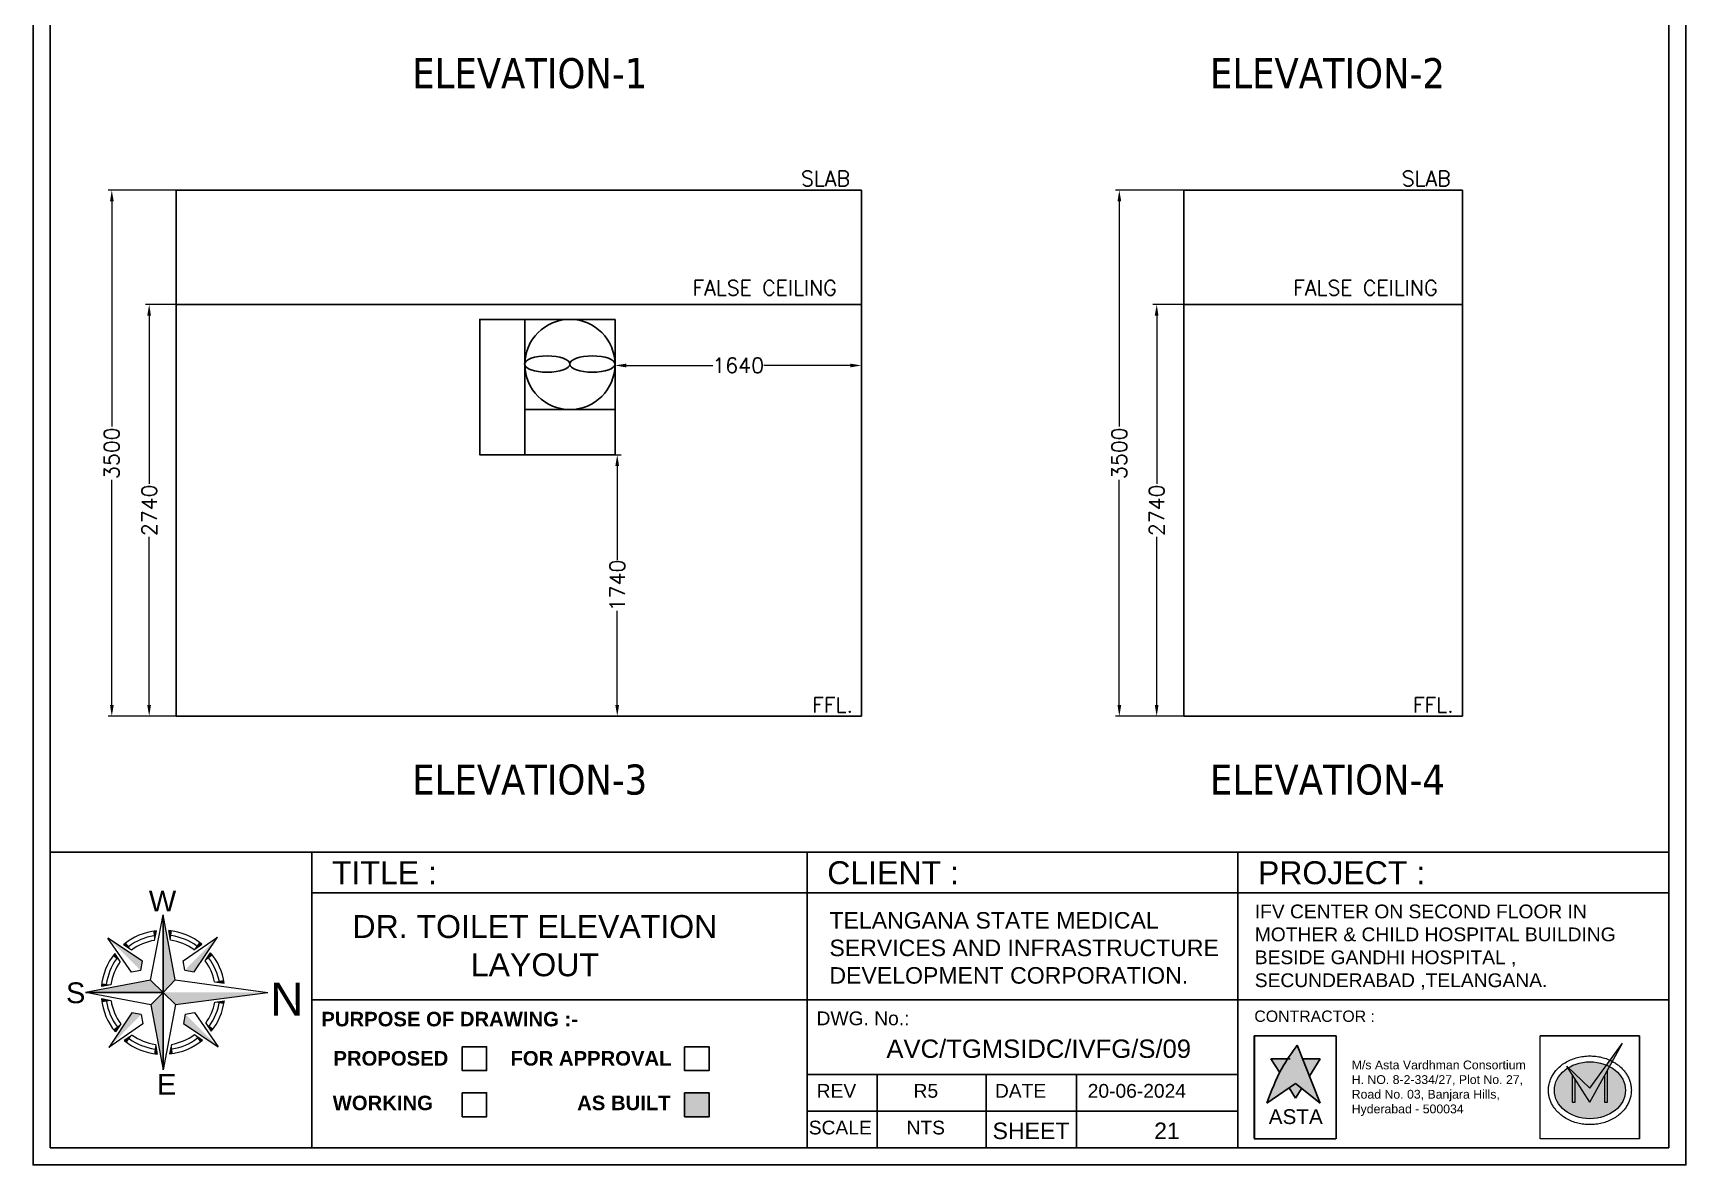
# Model space of a CAD drawing. Header units: millimetres. Extents: x 3552052 to 4144896, y -707811 to -630695.
# Drawn here: x 3784660 to 3795660, y -698807 to -691277 of the extents above; entities that cross this region are included whole.
import ezdxf
from ezdxf.enums import TextEntityAlignment as Align

# ---------------------------------------------------------------- set-up
doc = ezdxf.new("R2010")
doc.units = ezdxf.units.MM
doc.header["$LTSCALE"] = 6
doc.header["$MEASUREMENT"] = 0
doc.layers.get('0').update_dxf_attribs({"linetype": 'CONTINUOUS', "lineweight": 0})
doc.layers.get('Defpoints').update_dxf_attribs({"linetype": 'CONTINUOUS', "lineweight": 0})
for name, color, linetype, lineweight in [('0.0', 8, 'CONTINUOUS', 0), ('ELE-4M UPS P.SB', 3, 'CONTINUOUS', 0), ('ELE-EXHAUST FAN', 10, 'CONTINUOUS', 0), ('ELE-SOCKET NMBERING', 7, 'CONTINUOUS', 9), ('formate text', 8, 'CONTINUOUS', 0), ('hatch', 252, 'CONTINUOUS', 0), ('MEP_HVAC_RA_DUCT', 1, 'CONTINUOUS', 0), ('MEP_HVAC_TEXT', 7, 'CONTINUOUS', 0), ('TITLE', 7, 'CONTINUOUS', 0)]:
    doc.layers.add(name, color=color, linetype=linetype, lineweight=lineweight)
doc.styles.add('Annotation', font='tahoma.ttf')
doc.styles.add('ARIAL', font='arial.ttf')
doc.styles.add('FORMATE', font='arialbd.ttf')
doc.styles.add('ROMANS', font='romans.shx')
doc.styles.add('style3', font='arialbd.ttf')
doc.dimstyles.new('AEPL1', dxfattribs={"dimtxt": 100, "dimasz": 75, "dimexe": 25, "dimexo": 50, "dimtad": 0, "dimdec": 0, "dimtxsty": 'ROMANS', "dimcen": 2.5, "dimclrd": 7, "dimclre": 7, "dimclrt": 7, "dimadec": 0, "dimazin": 0, "dimtfac": 1, "dimtdec": 0, "dimtmove": 0, "dimatfit": 3, "dimfxl": 1, "dimlwd": 0, "dimlwe": 0, "dimarcsym": 0})

# ---------------------------------------------------------------- blocks, each defined once
blk = doc.blocks.new('*D289')
at = {"layer": 'Defpoints', "color": 0, "transparency": 16777216}
for p in [(3785433, -693082), (3785820, -693082), (3785812, -695822)]:
    blk.add_point(p, dxfattribs=at)
at = {"layer": 'ELE-4M UPS P.SB', "color": 7, "lineweight": 0, "transparency": 16777216}
for p, q in [((3785770, -693082), (3785408, -693082)), ((3785433, -693157), (3785433, -694275)), ((3785433, -695747), (3785433, -694629)), ((3785762, -695822), (3785408, -695822))]:
    blk.add_line(p, q, dxfattribs=at)
at = {"layer": 'ELE-4M UPS P.SB', "color": 7, "transparency": 16777216}
for points in [[(3785420, -693157), (3785445, -693157), (3785433, -693082)], [(3785420, -695747), (3785445, -695747), (3785433, -695822)]]:
    blk.add_solid(points, dxfattribs=at)
at = {"layer": 'ELE-4M UPS P.SB', "color": 7, "lineweight": -3, "transparency": 16777216, "insert": (3785433, -694452), "char_height": 100, "attachment_point": 5, "rotation": 90, "style": 'ROMANS'}
blk.add_mtext('2740', dxfattribs=at)
blk = doc.blocks.new('*D290')
at = {"layer": 'Defpoints', "color": 0, "transparency": 16777216}
for p in [(3785184, -692322), (3785859, -692322), (3785812, -695822)]:
    blk.add_point(p, dxfattribs=at)
at = {"layer": 'ELE-4M UPS P.SB', "color": 7, "lineweight": 0, "transparency": 16777216}
for p, q in [((3785809, -692322), (3785159, -692322)), ((3785184, -692397), (3785184, -693895)), ((3785184, -695747), (3785184, -694249)), ((3785762, -695822), (3785159, -695822))]:
    blk.add_line(p, q, dxfattribs=at)
at = {"layer": 'ELE-4M UPS P.SB', "color": 7, "transparency": 16777216}
for points in [[(3785172, -692397), (3785197, -692397), (3785184, -692322)], [(3785172, -695747), (3785197, -695747), (3785184, -695822)]]:
    blk.add_solid(points, dxfattribs=at)
at = {"layer": 'ELE-4M UPS P.SB', "color": 7, "lineweight": -3, "transparency": 16777216, "insert": (3785184, -694072), "char_height": 100, "attachment_point": 5, "rotation": 90, "style": 'ROMANS'}
blk.add_mtext('3500', dxfattribs=at)
blk = doc.blocks.new('*D291')
at = {"layer": 'Defpoints', "color": 0, "transparency": 16777216}
for p in [(3788533, -693492), (3790173, -693488), (3790173, -693492)]:
    blk.add_point(p, dxfattribs=at)
at = {"layer": 'ELE-4M UPS P.SB', "color": 7, "lineweight": 0, "transparency": 16777216}
for p, q in [((3788533, -693442), (3788533, -693463)), ((3788608, -693488), (3789183, -693488)), ((3790098, -693488), (3789523, -693488)), ((3790173, -693442), (3790173, -693463))]:
    blk.add_line(p, q, dxfattribs=at)
at = {"layer": 'ELE-4M UPS P.SB', "color": 7, "transparency": 16777216}
for points in [[(3788608, -693476), (3788608, -693501), (3788533, -693488)], [(3790098, -693476), (3790098, -693501), (3790173, -693488)]]:
    blk.add_solid(points, dxfattribs=at)
at = {"layer": 'ELE-4M UPS P.SB', "color": 7, "lineweight": -3, "transparency": 16777216, "insert": (3789353, -693488), "char_height": 100, "attachment_point": 5, "style": 'ROMANS'}
blk.add_mtext('1640', dxfattribs=at)
blk = doc.blocks.new('*D292')
at = {"layer": 'Defpoints', "color": 0, "transparency": 16777216}
for p in [(3788459, -694082), (3788401, -695822), (3788548, -695822)]:
    blk.add_point(p, dxfattribs=at)
at = {"layer": 'ELE-4M UPS P.SB', "color": 7, "lineweight": 0, "transparency": 16777216}
for p, q in [((3788509, -694082), (3788573, -694082)), ((3788548, -694157), (3788548, -694782)), ((3788548, -695747), (3788548, -695121)), ((3788451, -695822), (3788573, -695822))]:
    blk.add_line(p, q, dxfattribs=at)
at = {"layer": 'ELE-4M UPS P.SB', "color": 7, "transparency": 16777216}
for points in [[(3788535, -694157), (3788560, -694157), (3788548, -694082)], [(3788535, -695747), (3788560, -695747), (3788548, -695822)]]:
    blk.add_solid(points, dxfattribs=at)
at = {"layer": 'ELE-4M UPS P.SB', "color": 7, "lineweight": -3, "transparency": 16777216, "insert": (3788548, -694952), "char_height": 100, "attachment_point": 5, "rotation": 90, "style": 'ROMANS'}
blk.add_mtext('1740', dxfattribs=at)
blk = doc.blocks.new('*D293')
at = {"layer": 'Defpoints', "color": 0, "transparency": 16777216}
for p in [(3792138, -693082), (3792525, -693082), (3792517, -695822)]:
    blk.add_point(p, dxfattribs=at)
at = {"layer": 'ELE-4M UPS P.SB', "color": 7, "lineweight": 0, "transparency": 16777216}
for p, q in [((3792475, -693082), (3792113, -693082)), ((3792138, -693157), (3792138, -694275)), ((3792138, -695747), (3792138, -694629)), ((3792467, -695822), (3792113, -695822))]:
    blk.add_line(p, q, dxfattribs=at)
at = {"layer": 'ELE-4M UPS P.SB', "color": 7, "transparency": 16777216}
for points in [[(3792125, -693157), (3792150, -693157), (3792138, -693082)], [(3792125, -695747), (3792150, -695747), (3792138, -695822)]]:
    blk.add_solid(points, dxfattribs=at)
at = {"layer": 'ELE-4M UPS P.SB', "color": 7, "lineweight": -3, "transparency": 16777216, "insert": (3792138, -694452), "char_height": 100, "attachment_point": 5, "rotation": 90, "style": 'ROMANS'}
blk.add_mtext('2740', dxfattribs=at)
blk = doc.blocks.new('*D294')
at = {"layer": 'Defpoints', "color": 0, "transparency": 16777216}
for p in [(3791889, -692322), (3792564, -692322), (3792517, -695822)]:
    blk.add_point(p, dxfattribs=at)
at = {"layer": 'ELE-4M UPS P.SB', "color": 7, "lineweight": 0, "transparency": 16777216}
for p, q in [((3792514, -692322), (3791864, -692322)), ((3791889, -692397), (3791889, -693895)), ((3791889, -695747), (3791889, -694249)), ((3792467, -695822), (3791864, -695822))]:
    blk.add_line(p, q, dxfattribs=at)
at = {"layer": 'ELE-4M UPS P.SB', "color": 7, "transparency": 16777216}
for points in [[(3791877, -692397), (3791902, -692397), (3791889, -692322)], [(3791877, -695747), (3791902, -695747), (3791889, -695822)]]:
    blk.add_solid(points, dxfattribs=at)
at = {"layer": 'ELE-4M UPS P.SB', "color": 7, "lineweight": -3, "transparency": 16777216, "insert": (3791889, -694072), "char_height": 100, "attachment_point": 5, "rotation": 90, "style": 'ROMANS'}
blk.add_mtext('3500', dxfattribs=at)
blk = doc.blocks.new('A$C4A7C6C7E')
at = {"layer": 'TITLE', "color": 8, "lineweight": 5}
for p, q in [((-4207, 4144), (0, 26095)), ((0, 26095), (0, 0)), ((0, 0), (0, 26095)), ((4144, 4207), (0, 26095)), ((-6941, 10518), (-18592, 18312)), ((-10622, 6781), (-18592, 18312)), ((-2825, 17519), (-2234, 20757)), ((2559, 17560), (1919, 20788)), ((6781, 10622), (18312, 18592)), ((10518, 6941), (18312, 18592)), ((-14385, 10390), (-16257, 13098)), ((-10607, 14226), (-13343, 16056)), ((10390, 14385), (13098, 16257)), ((14226, 10607), (16056, 13343)), ((-7437, 7325), (-10622, 6781)), ((-7437, 7325), (-6941, 10518)), ((7325, 7437), (6781, 10622)), ((7325, 7437), (10518, 6941)), ((-4207, 4144), (-26095, 0)), ((0, 0), (-26095, 0)), ((-26095, 0), (0, 0)), ((-4144, -4207), (-26095, 0)), ((-17560, 2559), (-20788, 1919)), ((-4207, 4144), (0, 0)), ((0, 0), (-4207, 4144)), ((0, 0), (-4144, -4207)), ((-4144, -4207), (0, 0)), ((0, 0), (4144, 4207)), ((4144, 4207), (0, 0)), ((0, 0), (4207, -4144)), ((4207, -4144), (0, 0)), ((0, 0), (0, -26095)), ((0, -26095), (0, 0)), ((17394, 3514), (20646, 3095)), ((17394, 3514), (20646, 3095)), ((-17519, -2825), (-20757, -2234)), ((-4144, -4207), (0, -26095)), ((4207, -4144), (0, -26095)), ((17433, -3312), (20680, -2857)), ((17433, -3312), (20680, -2857)), ((17434, -3310), (20680, -2857)), ((-10518, -6941), (-18312, -18592)), ((-6781, -10622), (-18312, -18592)), ((-14226, -10607), (-16056, -13343)), ((-7325, -7437), (-10518, -6941)), ((-7325, -7437), (-6781, -10622)), ((7437, -7325), (6941, -10518)), ((6941, -10518), (18592, -18312)), ((7437, -7325), (10622, -6781)), ((10622, -6781), (18592, -18312)), ((14385, -10390), (16257, -13098)), ((-10390, -14385), (-13098, -16257)), ((10607, -14226), (13343, -16056)), ((-2559, -17560), (-1919, -20788)), ((2825, -17519), (2234, -20757))]:
    blk.add_line(p, q, dxfattribs=at)
at = {"layer": 'TITLE', "color": 5}
for p in [(4144, 4207), (4207, -4144)]:
    blk.add_line(p, (35289, 0), dxfattribs=at)
at = {"layer": 'TITLE', "color": 8, "lineweight": 5}
for radius, start, end in [(20877, 96.14269, 129.72625), (19311, 99.1612, 126.70773), (17745, 99.1612, 126.70773), (20877, 51.14269, 84.72625), (17745, 54.16121, 81.70773), (19311, 54.16121, 81.70773), (20877, 141.14269, 174.72625), (19311, 144.16121, 171.70773), (19311, 9.85136, 36.70773), (20877, 8.52692, 39.72625), (17745, 144.16121, 171.70773), (17745, 11.42181, 36.70773), (20877, 186.14269, 219.72625), (19311, 189.1612, 216.70773), (17745, 189.1612, 216.70773), (17745, 324.16121, 349.24868), (19311, 324.16121, 350.81434), (20877, 321.14269, 352.1348), (20877, 231.14269, 264.72625), (19311, 234.16121, 261.70773), (17745, 234.16121, 261.70773), (20877, 276.14269, 309.72625), (17745, 279.1612, 306.70773), (19311, 279.1612, 306.70773)]:
    blk.add_arc((0, 0), radius, start, end, dxfattribs=at)
for points in [[(0, 26095), (4144, 4207), (0, 0)], [(-18592, 18312), (-6941, 10518), (-7437, 7325)], [(-13343, 16056), (-12479, 16737), (-10607, 14226)], [(-3324, 20610), (-2234, 20757), (-2825, 17519)], [(3011, 20658), (1919, 20788), (2559, 17560)], [(18312, 18592), (10518, 6941), (7325, 7437)], [(13098, 16257), (12223, 16924), (10390, 14385)], [(-16257, 13098), (-16924, 12223), (-14385, 10390)], [(16056, 13343), (16737, 12479), (14226, 10607)], [(-26095, 0), (-4207, 4144), (0, 0)], [(-20658, 3011), (-20788, 1919), (-17560, 2559)], [(0, -26095), (-4144, -4207), (0, 0)], [(20646, 3095), (20457, 4167), (17394, 3514)], [(-20610, -3324), (-20757, -2234), (-17519, -2825)], [(20680, -2857), (20503, -3930), (17433, -3312)], [(-18312, -18592), (-10518, -6941), (-7325, -7437)], [(-16056, -13343), (-16737, -12479), (-14226, -10607)], [(18592, -18312), (6941, -10518), (7437, -7325)], [(16257, -13098), (16924, -12223), (14385, -10390)], [(-13098, -16257), (-12223, -16924), (-10390, -14385)], [(13343, -16056), (12479, -16737), (10607, -14226)], [(-3011, -20658), (-1919, -20788), (-2559, -17560)], [(3324, -20610), (2234, -20757), (2825, -17519)]]:
    blk.add_solid(points, dxfattribs=at)
at = {"layer": 'TITLE', "color": 5}
blk.add_solid([(35289, 0), (4207, -4144), (0, 0)], dxfattribs=at)
blk = doc.blocks.new('IVF-CONTRACTOR')
at = {"lineweight": -3, "true_color": 0x293189}
h = blk.add_hatch(color=177, dxfattribs=at)
h.dxf.hatch_style = 1
edge = h.paths.add_edge_path()
edge.add_spline(control_points=[(3037286, -1386527), (3037185, -1386667), (3036944, -1387001), (3036801, -1387388), (3036719, -1387609)], knot_values=[0, 0, 0, 0, 519.520055, 1226.818077, 1226.818077, 1226.818077, 1226.818077], degree=3, periodic=0)
edge.add_line((3036719, -1387609), (3037255, -1387240))
edge.add_line((3037255, -1387240), (3037717, -1387609))
edge.add_line((3037717, -1387609), (3037286, -1386527))
at = {"lineweight": -3, "true_color": 0xc7c8ca}
h = blk.add_hatch(color=9, dxfattribs=at)
h.dxf.hatch_style = 1
edge = h.paths.add_edge_path()
edge.add_spline(control_points=[(3036953, -1387033), (3036967, -1387008), (3037022, -1386919), (3037088, -1386836), (3037139, -1386779)], knot_values=[3356.588859, 3356.588859, 3356.588859, 3356.588859, 3831.174934, 5081.098827, 5081.098827, 5081.098827, 5081.098827], degree=3, periodic=0)
edge.add_line((3037139, -1386779), (3036793, -1386779))
edge.add_line((3036793, -1386779), (3036953, -1387033))
h.paths.add_polyline_path([(3037717, -1386779), (3037386, -1386779), (3037515, -1387102)])
h.paths.add_polyline_path([(3037370, -1387332), (3037255, -1387240), (3037134, -1387323), (3037255, -1387517)])
at = {"true_color": 0xed1f24}
h = blk.add_hatch(color=240, dxfattribs=at)
h.dxf.hatch_style = 1
edge = h.paths.add_edge_path()
edge.add_line((3042329, -1386921), (3042349, -1386951))
edge.add_ellipse((3042760, -1387369), major_axis=(-665, 0), ratio=0.800236, start_angle=-52.6357, end_angle=-51.8324, ccw=False)
edge.add_line((3042356, -1386946), (3042329, -1386921))
at = {"layer": '0.0', "true_color": 0xed1f24}
h = blk.add_hatch(color=240, dxfattribs=at)
h.dxf.hatch_style = 1
edge = h.paths.add_edge_path()
edge.add_line((3042760, -1387590), (3043125, -1386925))
edge.add_ellipse((3042760, -1387369), major_axis=(-665, 0), ratio=0.800236, start_angle=-123.3804, end_angle=-117.8517)
edge.add_line((3043070, -1386899), (3042760, -1387331))
edge.add_line((3042760, -1387331), (3042356, -1386946))
edge.add_ellipse((3042760, -1387369), major_axis=(-665, 0), ratio=0.800236, start_angle=-52.6357, end_angle=-51.8324)
edge.add_line((3042349, -1386951), (3042760, -1387590))
edge = h.paths.add_edge_path()
edge.add_spline(control_points=[(3043179, -1386828), (3043165, -1386821), (3043150, -1386814), (3043136, -1386807)], knot_values=[-2.156071, -2.156071, -2.156071, -2.156071, -2.090953, -2.090953, -2.090953, -2.090953], degree=3, periodic=0)
edge.add_line((3043136, -1386807), (3043070, -1386899))
edge.add_ellipse((3042760, -1387369), major_axis=(-665, 0), ratio=0.800236, start_angle=-123.3804, end_angle=-117.8517, ccw=False)
edge.add_line((3043125, -1386925), (3043179, -1386828))
edge = h.paths.add_edge_path()
edge.add_line((3043367, -1386486), (3043136, -1386807))
edge.add_spline(control_points=[(3043136, -1386807), (3043150, -1386814), (3043165, -1386821), (3043179, -1386828)], knot_values=[-2.156071, -2.156071, -2.156071, -2.156071, -2.090953, -2.090953, -2.090953, -2.090953], degree=3, periodic=0)
edge.add_line((3043179, -1386828), (3043367, -1386486))
at = {"layer": '0.0', "true_color": 0x139b48}
h = blk.add_hatch(color=114, dxfattribs=at)
h.dxf.hatch_style = 1
edge = h.paths.add_edge_path()
edge.add_ellipse((3042760, -1387369), major_axis=(-665, 0), ratio=0.800236, start_angle=-51.8324, end_angle=236.6196)
edge.add_line((3043125, -1386925), (3043091, -1386988))
edge.add_line((3043091, -1386988), (3043091, -1387590))
edge.add_line((3043091, -1387590), (3043036, -1387590))
edge.add_line((3043036, -1387590), (3043036, -1387088))
edge.add_line((3043036, -1387088), (3042760, -1387590))
edge.add_line((3042760, -1387590), (3042484, -1387160))
edge.add_line((3042484, -1387160), (3042484, -1387590))
edge.add_line((3042484, -1387590), (3042428, -1387590))
edge.add_line((3042428, -1387590), (3042428, -1387075))
edge.add_line((3042428, -1387075), (3042349, -1386951))
edge = h.paths.add_edge_path()
edge.add_ellipse((3042760, -1387369), major_axis=(-665, 0), ratio=0.800236, start_angle=-117.8517, end_angle=-52.6357)
edge.add_line((3042356, -1386946), (3042760, -1387331))
edge.add_line((3042760, -1387331), (3043070, -1386899))
at = {"layer": '0.0', "true_color": 0x000000}
h = blk.add_hatch(color=18, dxfattribs=at)
h.dxf.hatch_style = 1
h.paths.add_polyline_path([(3042484, -1387160), (3042428, -1387075), (3042428, -1387590), (3042484, -1387590)])
h.paths.add_polyline_path([(3043036, -1387590), (3043091, -1387590), (3043091, -1386988), (3043036, -1387088)])
at = {"lineweight": -3}
for p, q in [((3036484, -1386350), (3038013, -1386350)), ((3036484, -1388267), (3036484, -1386350)), ((3036485, -1386350), (3038009, -1386350)), ((3036485, -1388278), (3036485, -1386350)), ((3038013, -1386350), (3038013, -1388267)), ((3041829, -1386350), (3043688, -1386350)), ((3043688, -1386350), (3043688, -1388278)), ((3038011, -1388278), (3036483, -1388278))]:
    blk.add_line(p, q, dxfattribs=at)
at = {"color": 251, "lineweight": -3, "true_color": 0x636466}
for p, q in [((3037717, -1387609), (3037286, -1386527)), ((3036793, -1386779), (3037155, -1386779)), ((3036953, -1387033), (3036793, -1386779)), ((3037386, -1386779), (3037717, -1386779)), ((3037515, -1387102), (3037717, -1386779)), ((3036719, -1387609), (3037255, -1387240)), ((3037717, -1387609), (3037255, -1387240)), ((3037255, -1387517), (3037134, -1387323)), ((3037255, -1387517), (3037370, -1387332))]:
    blk.add_line(p, q, dxfattribs=at)
blk.add_spline([(3036719, -1387609), (3036998, -1386959), (3037286, -1386527)], degree=3, dxfattribs=at)
at = {"layer": '0.0'}
for p, q in [((3036485, -1386350), (3038009, -1386350)), ((3036485, -1388278), (3036485, -1386350)), ((3036485, -1388278), (3036485, -1386350)), ((3036485, -1386350), (3038009, -1386350)), ((3038013, -1386350), (3038013, -1388278)), ((3041829, -1386350), (3043688, -1386350)), ((3041829, -1388278), (3041829, -1386350)), ((3043688, -1386350), (3043688, -1388278)), ((3038009, -1388278), (3036485, -1388278)), ((3043688, -1388278), (3041829, -1388278))]:
    blk.add_line(p, q, dxfattribs=at)
at = {"layer": '0.0', "color": 18, "true_color": 0x000000}
for p, q in [((3042760, -1387590), (3043367, -1386486)), ((3042760, -1387331), (3043367, -1386486)), ((3042760, -1387590), (3042329, -1386921)), ((3042329, -1386921), (3042760, -1387331)), ((3042428, -1387075), (3042428, -1387590)), ((3042484, -1387590), (3042484, -1387160)), ((3043036, -1387088), (3043036, -1387590)), ((3043091, -1387590), (3043091, -1386988)), ((3042428, -1387590), (3042484, -1387590)), ((3043036, -1387590), (3043091, -1387590))]:
    blk.add_line(p, q, dxfattribs=at)
at = {"layer": '0.0'}
blk.add_ellipse((3042760, -1387369), major_axis=(-665, 0), ratio=0.800236, start_param=-3.141592653589793, end_param=3.141592653589793, dxfattribs=at)
blk.add_open_spline([(3043535, -1387369), (3043535, -1387353), (3043534, -1387336), (3043530, -1387296), (3043527, -1387272), (3043516, -1387226), (3043509, -1387202), (3043492, -1387157), (3043483, -1387135), (3043460, -1387092), (3043448, -1387071), (3043420, -1387031), (3043405, -1387011), (3043372, -1386974), (3043355, -1386956), (3043318, -1386922), (3043298, -1386906), (3043258, -1386875), (3043236, -1386861), (3043183, -1386829), (3043150, -1386812), (3043081, -1386783), (3043045, -1386771), (3042972, -1386750), (3042935, -1386742), (3042860, -1386731), (3042821, -1386728), (3042745, -1386726), (3042706, -1386727), (3042630, -1386735), (3042593, -1386741), (3042518, -1386757), (3042482, -1386768), (3042412, -1386794), (3042377, -1386809), (3042312, -1386843), (3042280, -1386862), (3042221, -1386905), (3042194, -1386928), (3042147, -1386974), (3042127, -1386996), (3042091, -1387042), (3042074, -1387067), (3042045, -1387117), (3042033, -1387143), (3042012, -1387197), (3042003, -1387225), (3041992, -1387276), (3041988, -1387299), (3041984, -1387347), (3041984, -1387371), (3041986, -1387418), (3041989, -1387442), (3041997, -1387489), (3042003, -1387512), (3042018, -1387557), (3042026, -1387580), (3042047, -1387623), (3042058, -1387645), (3042084, -1387686), (3042098, -1387706), (3042129, -1387744), (3042145, -1387762), (3042180, -1387798), (3042199, -1387814), (3042238, -1387846), (3042259, -1387861), (3042311, -1387894), (3042343, -1387912), (3042409, -1387944), (3042444, -1387957), (3042515, -1387980), (3042552, -1387989), (3042626, -1388003), (3042664, -1388007), (3042740, -1388012), (3042778, -1388012), (3042854, -1388008), (3042892, -1388003), (3042966, -1387989), (3043003, -1387980), (3043074, -1387958), (3043109, -1387944), (3043175, -1387913), (3043208, -1387895), (3043268, -1387856), (3043297, -1387834), (3043351, -1387787), (3043376, -1387761), (3043416, -1387713), (3043432, -1387690), (3043462, -1387643), (3043475, -1387619), (3043497, -1387569), (3043507, -1387543), (3043522, -1387491), (3043527, -1387464), (3043533, -1387415), (3043535, -1387392), (3043535, -1387369)], degree=3, knots=[-3.141593, -3.141593, -3.141593, -3.141593, -3.06788, -3.06788, -2.960953, -2.960953, -2.854026, -2.854026, -2.747099, -2.747099, -2.640172, -2.640172, -2.533245, -2.533245, -2.426319, -2.426319, -2.319392, -2.319392, -2.212465, -2.212465, -2.059875, -2.059875, -1.907286, -1.907286, -1.754697, -1.754697, -1.602107, -1.602107, -1.449518, -1.449518, -1.296928, -1.296928, -1.144339, -1.144339, -0.99175, -0.99175, -0.83916, -0.83916, -0.686571, -0.686571, -0.558641, -0.558641, -0.43071, -0.43071, -0.30278, -0.30278, -0.17485, -0.17485, -0.068516, -0.068516, 0.037819, 0.037819, 0.144154, 0.144154, 0.250488, 0.250488, 0.356823, 0.356823, 0.463157, 0.463157, 0.569492, 0.569492, 0.675826, 0.675826, 0.782161, 0.782161, 0.888495, 0.888495, 1.039928, 1.039928, 1.191361, 1.191361, 1.342794, 1.342794, 1.494227, 1.494227, 1.64566, 1.64566, 1.797093, 1.797093, 1.948526, 1.948526, 2.099959, 2.099959, 2.251392, 2.251392, 2.402825, 2.402825, 2.554258, 2.554258, 2.675591, 2.675591, 2.796924, 2.796924, 2.918258, 2.918258, 3.039591, 3.039591, 3.141593, 3.141593, 3.141593, 3.141593], dxfattribs=at)
at = {"lineweight": -3, "attachment_point": 1, "style": 'ARIAL'}
for s, width, gutter_width, insert, char_height in [('{\\C256;CONTRACTOR :}', 3919.85, 1060, (3036485, -1385878), 212.06), ('{\\C256;M/s Asta Vardhman Consortium\\PH. NO. 8-2-334/27, Plot No. 27, Road No. 03, Banjara Hills, Hyderabad - 500034}', 3696.75, 822, (3038306, -1386813), 164.38)]:
    blk.add_mtext_dynamic_manual_height_columns(s, width=width, gutter_width=gutter_width, heights=[0], dxfattribs=dict(at, insert=insert, char_height=char_height))
at = {"lineweight": 100, "insert": (3036754, -1387723), "char_height": 276.9, "attachment_point": 1, "style": 'ARIAL'}
blk.add_mtext_dynamic_manual_height_columns('ASTA', width=997.56, gutter_width=254, heights=[0], dxfattribs=at)

msp = doc.modelspace()

# ---------------------------------------------------------------- hatches: boundary and pattern name
at = {"layer": 'MEP_HVAC_TEXT', "lineweight": -3}
h = msp.add_hatch(color=1, dxfattribs=at)
h.dxf.hatch_style = 1
h.paths.add_polyline_path([(3788996.4, -698327.4), (3788996.4, -698486.4), (3789158.6, -698486.4), (3789158.6, -698327.4)])

# ---------------------------------------------------------------- linework, layer by layer
at = {"lineweight": -3}
for p, q in [((3795546.1, -696726.3), (3784774.1, -696726.3)), ((3784774.1, -698693.2), (3784774.1, -696726.3)), ((3789811.8, -698693.2), (3789811.8, -696726.3))]:
    msp.add_line(p, q, dxfattribs=at)
at = {"color": 7, "lineweight": 30}
msp.add_line((3795546.1, -698693.2), (3789811.8, -698693.2), dxfattribs=at)
for points in [[(3795660.1, -683354.6), (3795660.1, -698807.2), (3784660.1, -698807.2), (3784660.1, -683354.6)], [(3795546.1, -683468.6), (3795546.1, -698693.2), (3784774.1, -698693.2), (3784774.1, -683468.6)]]:
    msp.add_lwpolyline(points, close=True, dxfattribs=at)
at = {"layer": '0.0', "color": 7, "lineweight": 30, "elevation": -61}
for points in [[(3787516.2, -698020.8), (3787678.4, -698020.8), (3787678.4, -698179.8), (3787516.2, -698179.8)], [(3788996.4, -698020.8), (3789158.6, -698020.8), (3789158.6, -698179.8), (3788996.4, -698179.8)], [(3787516.2, -698327.4), (3787678.4, -698327.4), (3787678.4, -698486.4), (3787516.2, -698486.4)], [(3788996.4, -698327.4), (3789158.6, -698327.4), (3789158.6, -698486.4), (3788996.4, -698486.4)]]:
    msp.add_lwpolyline(points, close=True, dxfattribs=at)
at = {"layer": 'ELE-4M UPS P.SB', "color": 7, "lineweight": -3}
for p, q in [((3787933, -693181.7), (3787933, -694081.7)), ((3787933, -693781.7), (3788533, -693781.7))]:
    msp.add_line(p, q, dxfattribs=at)
at = {"layer": 'ELE-4M UPS P.SB', "color": 5, "lineweight": -3}
msp.add_lwpolyline([(3788533, -693181.7), (3787633, -693181.7), (3787633, -694081.7), (3788533, -694081.7)], close=True, dxfattribs=at)
at = {"layer": 'ELE-EXHAUST FAN', "color": 1, "lineweight": -3}
msp.add_circle((3788233, -693481.7), 300, dxfattribs=at)
msp.add_ellipse((3788081.7, -693479), major_axis=(150.5, 0), ratio=0.3635497, dxfattribs=at)
at = {"layer": 'ELE-EXHAUST FAN', "color": 1, "lineweight": -3, "extrusion": (0, 0, -1)}
msp.add_ellipse((3788382.7, -693479), major_axis=(-150.5, 0), ratio=0.3635497, dxfattribs=at)
at = {"layer": 'hatch', "color": 7, "lineweight": 30}
msp.add_line((3795546.1, -696725.8), (3795546.1, -698693.2), dxfattribs=at)
at = {"layer": 'MEP_HVAC_RA_DUCT', "color": 7, "lineweight": 30}
for p, q in [((3785613, -692321.7), (3785613, -695821.7)), ((3790173, -692321.7), (3790173, -695821.7)), ((3792317.9, -692321.7), (3792317.9, -695821.7)), ((3794172.9, -692321.7), (3794172.9, -695821.7))]:
    msp.add_line(p, q, dxfattribs=at)
for points in [[(3790173, -692321.7), (3785613, -692321.7)], [(3794172.9, -692321.7), (3792317.9, -692321.7)], [(3790173, -693081.7), (3785613, -693081.7)], [(3794172.9, -693081.7), (3792317.9, -693081.7)], [(3790173, -695821.7), (3785613, -695821.7)], [(3794172.9, -695821.7), (3792317.9, -695821.7)]]:
    msp.add_lwpolyline(points, dxfattribs=at)
at = {"layer": 'MEP_HVAC_TEXT', "lineweight": -3}
for p, q in [((3786515.2, -696726.3), (3786515.2, -698693.2)), ((3792677.6, -696726.3), (3792677.6, -698693.2)), ((3789811.8, -696997.4), (3786515.2, -696997.4)), ((3792677.6, -696997.4), (3789811.8, -696997.4)), ((3792677.6, -696997.4), (3795546.1, -696997.4)), ((3789811.8, -697709.5), (3786515.2, -697709.5)), ((3792677.6, -697709.7), (3789809.2, -697709.5)), ((3792677.6, -697709.7), (3795546.1, -697709.5)), ((3789811.8, -698204.9), (3792677.6, -698204.9)), ((3790277.6, -698204.9), (3790277.6, -698693.2)), ((3791003.3, -698204.9), (3791003.3, -698693.2)), ((3791605.3, -698204.9), (3791605.3, -698693.2)), ((3789811.8, -698449.1), (3792677.6, -698449.1))]:
    msp.add_line(p, q, dxfattribs=at)

# ---------------------------------------------------------------- block references
at = {"color": 240, "lineweight": -3, "true_color": 0xed1f24, "xscale": 0.3558619579861647, "yscale": 0.3558619579861647, "zscale": 0.3558619579861647}
msp.add_blockref('IVF-CONTRACTOR', (2712218.4, -204598.7), dxfattribs=at)
at = {"layer": 'TITLE', "lineweight": -3, "extrusion": (1.31196e-09, -7.57547e-09, 1), "xscale": 0.01974408105399397, "yscale": 0.01974408105399397, "zscale": 0.01974408105399397}
msp.add_blockref('A$C4A7C6C7E', (3785524.9, -697659, 0), dxfattribs=at)

# ---------------------------------------------------------------- texts
at = {"lineweight": -3, "char_height": 200, "width": 2697.906, "attachment_point": 3, "style": 'Annotation'}
for s, insert in [('\\pxql;ELEVATION-1', (3789881.7, -691443.6)), ('\\pxql;ELEVATION-2', (3795190.3, -691443.6)), ('\\pxql;ELEVATION-3', (3789881.7, -696143.2)), ('\\pxql;ELEVATION-4', (3795190.3, -696143.2))]:
    msp.add_mtext(s, dxfattribs=dict(at, insert=insert))
at = {"layer": 'ELE-SOCKET NMBERING', "color": 0, "lineweight": -3, "char_height": 100.004, "width": 2358.602, "attachment_point": 1, "style": 'Annotation'}
for s, insert in [('{\\Fromans|c0;SLAB}', (3789771, -692194.3)), ('{\\Fromans|c0;SLAB}', (3793768.6, -692194.3)), ('{\\Fromans|c0;FALSE CEILING }', (3789049.6, -692921.6)), ('{\\Fromans|c0;FALSE CEILING }', (3793047.3, -692921.6)), ('{\\Fromans|c0;FFL.}', (3789846.4, -695696.7)), ('{\\Fromans|c0;FFL.}', (3793844, -695696.7))]:
    msp.add_mtext(s, dxfattribs=dict(at, insert=insert))
at = {"layer": 'formate text', "color": 7, "lineweight": 30, "ltscale": 100, "style": 'style3'}
msp.add_text('PURPOSE OF DRAWING :-', height=96.556, dxfattribs=at).set_placement((3786578.6, -697885.1, -61))
at = {"layer": 'formate text', "color": 7, "lineweight": 30, "style": 'FORMATE'}
for s, height, p in [('PROPOSED ', 96.56, (3787461, -698146.2, -61)), ('FOR APPROVAL', 96.556, (3788909, -698146.2, -61)), ('WORKING', 96.56, (3787321, -698442.9, -61)), ('AS BUILT', 96.56, (3788903.1, -698442.9, -61))]:
    msp.add_text(s, height=height, dxfattribs=at).set_placement(p, align=Align.RIGHT)
at = {"layer": 'TITLE', "color": 7, "lineweight": 30, "style": 'ARIAL'}
for s, height, p in [('TITLE :', 152.58, (3786649, -696939.3)), ('CLIENT :', 152.58, (3789945.5, -696939.3)), ('PROJECT :', 152.58, (3792811.4, -696939.3)), ('W', 138.2, (3785430.6, -697120.9, 0)), ('S', 138.2, (3784879.3, -697730.9, 0)), ('DWG. No.:', 91.55, (3789874.4, -697877.6)), ('E', 138.2, (3785484.9, -698340.3, 0))]:
    msp.add_text(s, height=height, dxfattribs=at).set_placement(p)
at = {"layer": 'TITLE', "color": 5, "lineweight": -3, "style": 'ARIAL'}
msp.add_text('N', height=218, rotation=180, dxfattribs=at).set_placement((3786459, -697595.2, 0))
at = {"layer": 'TITLE', "color": 7, "lineweight": 30, "style": 'ARIAL'}
for s, height, p in [('REV', 91.55, (3790006.7, -698314.3)), ('R5', 91.55, (3790601.7, -698314.3)), ('DATE', 91.55, (3791231.9, -698314.3)), ('20-06-2024', 91.55, (3792005.8, -698314.3)), ('SCALE', 91.55, (3790032, -698558.5)), ('NTS', 91.55, (3790601.1, -698558.5)), ('SHEET', 109.85, (3791301.4, -698580.3)), ('21', 109.85, (3792206.3, -698580.3))]:
    msp.add_text(s, height=height, dxfattribs=at).set_placement(p, align=Align.MIDDLE_CENTER)
at = {"layer": 'TITLE', "color": 7, "lineweight": 30, "attachment_point": 1, "style": 'ARIAL'}
for s, width, gutter_width, insert, char_height in [('\\pxqc;DR. TOILET ELEVATION LAYOUT', 2742.474, 6.1, (3786628.3, -697144.8), 152.576), ('{\\C256;TELANGANA STATE MEDICAL SERVICES AND INFRASTRUCTURE DEVELOPMENT CORPORATION.}', 2742.474, 6.1, (3789960, -697125), 109.854), ('\\pxql;IFV CENTER ON SECOND FLOOR IN MOTHER & CHILD HOSPITAL BUILDING BESIDE GANDHI HOSPITAL , SECUNDERABAD ,TELANGANA. ', 2742.474, 6.1, (3792790.7, -697074.8), 91.5454), ('\\pxqc;AVC/TGMSIDC/IVFG/S/09', 3290.919, 7.32, (3789707.4, -697973), 122.061)]:
    msp.add_mtext_dynamic_manual_height_columns(s, width=width, gutter_width=gutter_width, heights=[0], dxfattribs=dict(at, insert=insert, char_height=char_height))

# ---------------------------------------------------------------- dimensions: what is measured, and where the dimension line sits
at = {"layer": 'ELE-4M UPS P.SB', "color": 0, "lineweight": -3}
for base, p1, p2, picture, middle in [((3785184.3, -692321.7), (3785812.4, -695821.7), (3785858.8, -692321.7), '*D290', (3785184.3, -694071.7)), ((3791889.2, -692321.7), (3792517.4, -695821.7), (3792563.8, -692321.7), '*D294', (3791889.2, -694071.7)), ((3785432.7, -693081.7), (3785812.4, -695821.7), (3785820.4, -693081.7), '*D289', (3785432.7, -694451.7)), ((3792137.7, -693081.7), (3792517.4, -695821.7), (3792525.4, -693081.7), '*D293', (3792137.7, -694451.7))]:
    dim = msp.add_linear_dim(base=base, p1=p1, p2=p2, angle=90, dimstyle='AEPL1', dxfattribs=at)
    dim.commit()
    dim.dimension.update_dxf_attribs({"geometry": picture, "text_midpoint": middle, "dimtype": 160})
dim = msp.add_linear_dim(base=(3790173, -693488.4), p1=(3788532.8, -693492), p2=(3790173, -693492), dimstyle='AEPL1', dxfattribs=at)
dim.commit()
dim.dimension.update_dxf_attribs({"geometry": '*D291', "text_midpoint": (3789352.9, -693488.4)})
dim = msp.add_linear_dim(base=(3788547.5, -695821.7), p1=(3788459.1, -694081.7), p2=(3788400.7, -695821.7), angle=90, dimstyle='AEPL1', dxfattribs=at)
dim.commit()
dim.dimension.update_dxf_attribs({"geometry": '*D292', "text_midpoint": (3788547.5, -694951.7)})

doc.saveas('drawing.dxf')
